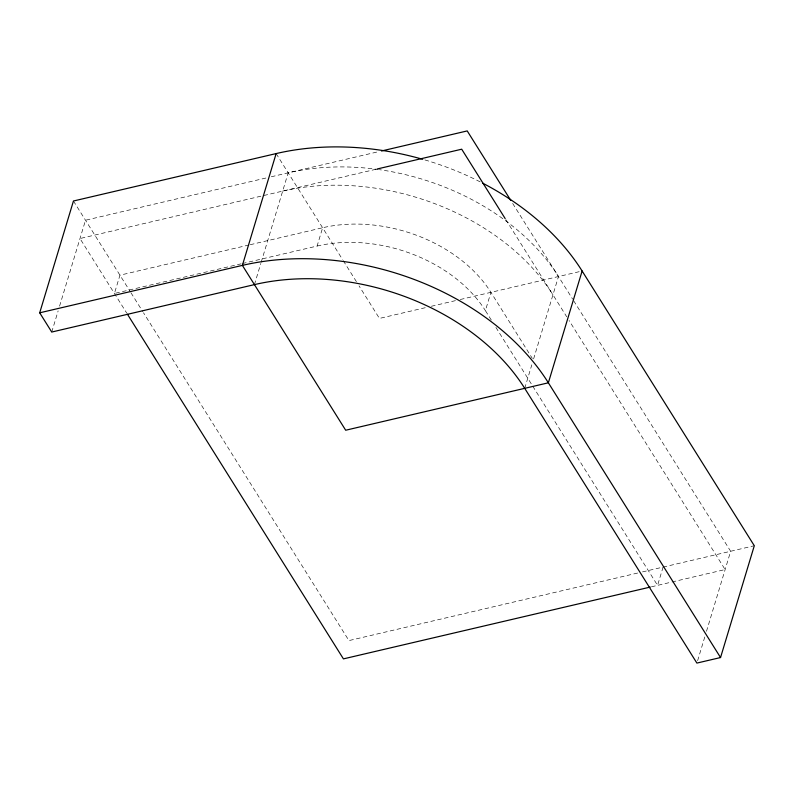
<?xml version="1.0" encoding="UTF-8"?>
<svg xmlns="http://www.w3.org/2000/svg" width="794" height="794" viewBox="0 0 794 794"><rect width="100%" height="100%" fill="white"/><g stroke="black" fill="none" stroke-linecap="round" stroke-linejoin="round"><path stroke-width="0.6" stroke-dasharray="3.97 2.98" d="M51.749 332.041L58.151 310.861M59.57 306.156L85.514 220.236L266.705 177.836M254.427 284.619L260.829 263.439M261.186 262.258L288.192 172.814A205.249 145.639 16.8 0 1 378.291 169.509M242.309 263.548L317.104 246.051L322.622 227.759A127.794 90.685 16.8 0 1 490.92 292.341L532.317 358.402M491.307 320.061L485.392 310.623L490.92 292.341M524.715 388.335L531.821 364.803M533.608 358.918L558.48 276.53A205.249 145.639 16.8 0 0 379.413 169.668M663.099 567.085L657.571 585.367L532.714 386.132M697.608 660.727L705.072 636.014M706.491 631.309L730.659 551.274L573.258 300.112M271.3 176.764L377.835 151.833M375.939 169.271L79.986 238.528L126.752 313.134M249.028 244.979L119.944 275.19L114.425 293.472L241.098 263.826M250.239 244.701L322.622 227.759M425.286 307.695L379.443 318.424L359.047 285.88M431.321 306.286L455.448 300.638M460.272 299.507L582.121 271.002M637.642 573.04L348.943 640.589L143.466 312.717M642.475 571.908L661.799 567.382M663.01 567.105L754.3 545.736M651.447 586.806L670.841 582.26M671.982 581.992L725.13 569.556L569.05 320.498M512.666 203.433L572.593 299.06M505.828 219.61L566.757 316.836M495.913 327.406L532.049 385.08M276.133 153.579L342.591 259.628M343.256 260.68L356.417 281.672M73.455 201.001L130.295 291.696M130.95 292.748L142.801 311.665M317.104 246.051A127.794 90.685 16.8 0 1 485.392 310.623M282.664 191.096A205.249 145.639 16.8 0 1 552.952 294.822M424.889 159.931A232.354 164.874 16.8 0 1 482.692 183.166"/><path stroke-width="1.19" d="M482.692 183.166A232.354 164.874 16.8 0 1 582.121 271.002L754.3 545.736L720.545 657.551L696.894 663.079L524.715 388.335A205.249 145.639 16.8 0 0 254.427 284.619L51.749 332.041L39.7 312.816L73.455 201.001L276.133 153.579A232.354 164.874 16.8 0 1 422.696 159.296M276.133 153.579L242.378 265.385L345.688 430.229L548.366 382.807L582.121 271.002M381.457 150.989L467.219 130.921L510.691 200.277M377.14 168.993L461.701 149.203L505.163 218.558M39.7 312.816L242.378 265.385A232.354 164.874 16.8 0 1 548.366 382.807L720.545 657.551M650.236 587.084L343.425 658.881L127.407 314.186"/></g></svg>
